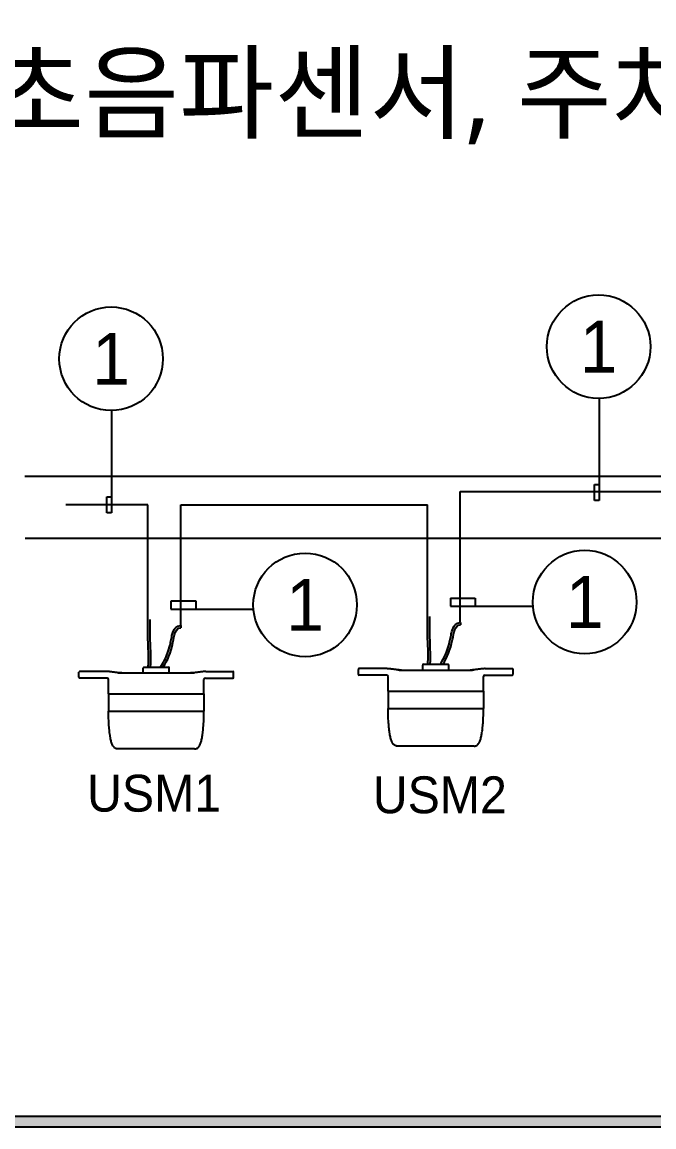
# Model space of a CAD drawing. Header units: millimetres. Extents: x 116443 to 620443, y -399357 to -63957.
# Drawn here: x 484591 to 499594, y -366158 to -339935 of the extents above; entities that cross this region are included whole.
import ezdxf
from ezdxf.enums import TextEntityAlignment as Align

# ---------------------------------------------------------------- set-up
doc = ezdxf.new("R2010")
doc.units = ezdxf.units.MM
doc.header["$LTSCALE"] = 600
doc.linetypes.add('AUDIT_D_080121100638-0', pattern=[0])
for name, color, linetype in [('D-1', 7, 'AUDIT_D_080121100638-0'), ('text', 7, 'Continuous'), ('유도관제-TEXT', 7, 'Continuous')]:
    doc.layers.add(name, color=color, linetype=linetype)
doc.styles.add('맑은고딕', font='')
doc.styles.add('아마노', font='')
doc.styles.get('맑은고딕').set_extended_font_data('Malgun Gothic')
doc.styles.get('아마노').set_extended_font_data('Dotum')

msp = doc.modelspace()

# ---------------------------------------------------------------- hatches: boundary and pattern name
at = {"layer": 'D-1', "ltscale": 0.3}
h = msp.add_hatch(color=2, dxfattribs=at)
edge = h.paths.add_edge_path()
edge.add_spline(control_points=[(487577.3, -354112.9), (487576.6, -354175.6), (487575.9, -354238.5), (487575.5, -354351.2), (487575.7, -354400.9), (487577.1, -354500.7), (487578.4, -354550.8), (487582.6, -354669.7), (487585.7, -354738.4), (487592, -354906.5), (487594.6, -355005.5), (487591.3, -355151.3), (487589.1, -355199.1), (487585.3, -355246.6)], knot_values=[34.6467, 34.6467, 34.6467, 34.6467, 40.1370546, 40.1370546, 44.4521807, 44.4521807, 48.7673068, 48.7673068, 54.7247338, 54.7247338, 63.4312331, 63.4312331, 67.7377596, 67.7377596, 67.7377596, 67.7377596], degree=3, periodic=0)
edge.add_line((487585.3, -355246.8), (487640.4, -355246.8))
edge.add_spline(control_points=[(487640.4, -355246.6), (487659.5, -355003.2), (487626.6, -354620.6), (487630.8, -354243.7), (487632.3, -354112.9)], knot_values=[34.7763676, 34.7763676, 34.7763676, 34.7763676, 56.3019696, 67.7562059, 67.7562059, 67.7562059, 67.7562059], degree=3, periodic=0)
edge.add_line((487632.3, -354112.9), (487577.3, -354112.9))
h = msp.add_hatch(color=2, dxfattribs=at)
edge = h.paths.add_edge_path()
edge.add_spline(control_points=[(487943.6, -355246.6), (488046.7, -355089.5), (488171.1, -354777.6), (488228.5, -354312.4), (488360.6, -354312.4)], knot_values=[44.1042768, 44.1042768, 44.1042768, 44.1042768, 61.3458621, 72.8891957, 72.8891957, 72.8891957, 72.8891957], degree=3, periodic=0)
edge.add_line((488360.6, -354312.4), (488360.6, -354257.5))
edge.add_spline(control_points=[(488360.6, -354257.5), (488358.9, -354257.5), (488357.2, -354257.5), (488333.3, -354258.1), (488311.7, -354262.7), (488272.8, -354279.4), (488255.7, -354291.3), (488226.8, -354319.1), (488214.8, -354334.8), (488191.4, -354373.4), (488181, -354397), (488160.6, -354454), (488151.7, -354488.4), (488134.4, -354565.5), (488126.5, -354608.5), (488113.4, -354671.4), (488108.5, -354693.4), (488069.7, -354856.6), (488027.1, -354976.9), (487945.2, -355141.3), (487912.9, -355195.6), (487877.3, -355246.6)], knot_values=[42.9392158, 42.9392158, 42.9392158, 42.9392158, 43.0437565, 43.0437565, 44.4533132, 44.4533132, 45.86287, 45.86287, 47.2724267, 47.2724267, 49.1110822, 49.1110822, 51.5274288, 51.5274288, 54.4620271, 54.4620271, 56.1024408, 56.1024408, 66.896007, 66.896007, 72.8891957, 72.8891957, 72.8891957, 72.8891957], degree=3, periodic=0)
edge.add_line((487877.1, -355246.8), (487943.5, -355246.8))
h = msp.add_hatch(color=2, dxfattribs=at)
edge = h.paths.add_edge_path()
edge.add_spline(control_points=[(494216.2, -354044.5), (494215.5, -354107.2), (494214.8, -354170.1), (494214.4, -354282.8), (494214.6, -354332.5), (494216, -354432.3), (494217.3, -354482.4), (494221.5, -354601.3), (494224.6, -354670), (494230.9, -354838.2), (494233.5, -354937.1), (494230.2, -355082.9), (494228, -355130.8), (494224.2, -355178.2)], knot_values=[34.6467, 34.6467, 34.6467, 34.6467, 40.1370546, 40.1370546, 44.4521807, 44.4521807, 48.7673068, 48.7673068, 54.7247338, 54.7247338, 63.4312331, 63.4312331, 67.7377596, 67.7377596, 67.7377596, 67.7377596], degree=3, periodic=0)
edge.add_line((494224.2, -355178.4), (494279.3, -355178.4))
edge.add_spline(control_points=[(494279.3, -355178.2), (494298.4, -354934.8), (494265.5, -354552.2), (494269.7, -354175.4), (494271.2, -354044.5)], knot_values=[34.7763676, 34.7763676, 34.7763676, 34.7763676, 56.3019696, 67.7562059, 67.7562059, 67.7562059, 67.7562059], degree=3, periodic=0)
edge.add_line((494271.2, -354044.5), (494216.2, -354044.5))
h = msp.add_hatch(color=2, dxfattribs=at)
edge = h.paths.add_edge_path()
edge.add_spline(control_points=[(494582.5, -355178.2), (494685.6, -355021.1), (494810, -354709.2), (494867.4, -354244), (494999.5, -354244)], knot_values=[44.1042768, 44.1042768, 44.1042768, 44.1042768, 61.3458621, 72.8891957, 72.8891957, 72.8891957, 72.8891957], degree=3, periodic=0)
edge.add_line((494999.5, -354244), (494999.5, -354189.1))
edge.add_spline(control_points=[(494999.5, -354189.1), (494997.8, -354189.1), (494996.1, -354189.1), (494972.2, -354189.7), (494950.6, -354194.4), (494911.7, -354211), (494894.6, -354223), (494865.7, -354250.7), (494853.7, -354266.4), (494830.3, -354305), (494819.9, -354328.6), (494799.5, -354385.7), (494790.6, -354420), (494773.3, -354497.1), (494765.4, -354540.1), (494752.3, -354603), (494747.4, -354625), (494708.6, -354788.2), (494666, -354908.5), (494584.1, -355072.9), (494551.8, -355127.2), (494516.2, -355178.2)], knot_values=[42.9392158, 42.9392158, 42.9392158, 42.9392158, 43.0437565, 43.0437565, 44.4533132, 44.4533132, 45.86287, 45.86287, 47.2724267, 47.2724267, 49.1110822, 49.1110822, 51.5274288, 51.5274288, 54.4620271, 54.4620271, 56.1024408, 56.1024408, 66.896007, 66.896007, 72.8891957, 72.8891957, 72.8891957, 72.8891957], degree=3, periodic=0)
edge.add_line((494516, -355178.4), (494582.4, -355178.4))
at = {"layer": '유도관제-TEXT', "linetype": 'Continuous', "ltscale": 0.3}
msp.add_hatch(color=7, dxfattribs=at).paths.add_polyline_path([(547540.5, -311204.6), (547540.5, -365912.6), (482008.3, -365912.6), (482253.6, -366157.9), (547785.8, -366157.9), (547785.8, -311449.9)])

# ---------------------------------------------------------------- linework, layer by layer
at = {"layer": 'D-1', "color": 1, "ltscale": 0.3}
for p, q in [((498292.8, -348867.7), (498292.8, -351293.2)), ((486715.6, -349155.5, 21980.1), (486715.6, -351581, 21980.1)), ((498181, -351293.2), (498181, -350914.2)), ((498181, -350914.2), (498293.4, -350914.2)), ((486603.9, -351581, 21980.1), (486603.9, -351202, 21980.1)), ((486603.9, -351202, 21980.1), (486716.2, -351202, 21980.1)), ((498292.8, -351293.2), (498181, -351293.2)), ((486715.6, -351581, 21980.1), (486603.9, -351581, 21980.1)), ((488121, -353677.4), (488121, -353866.7)), ((488121.6, -353675.3), (488712.6, -353675.3)), ((488712.6, -353675.3), (488712.6, -353867)), ((494759.9, -353609.1), (494759.9, -353798.3)), ((494760.5, -353606.9), (495351.5, -353606.9)), ((495351.5, -353606.9), (495351.5, -353798.6)), ((488121, -353866.7), (490076.8, -353866.7)), ((494759.9, -353798.3), (496715.7, -353798.3))]:
    msp.add_line(p, q, dxfattribs=at)
at = {"layer": 'D-1', "ltscale": 0.3}
for p, q in [((484655.8, -350716.4), (545164.1, -350716.4)), ((484664.7, -352180.5), (545179.9, -352180.5))]:
    msp.add_line(p, q, dxfattribs=at)
at = {"layer": 'D-1', "color": 5, "ltscale": 0.3}
for p, q in [((494989.3, -354171.8), (494989.3, -351074.3)), ((494989.3, -351074.3), (508665.5, -351074.3)), ((487577.3, -351391.5, 21980.1), (485630.4, -351391.5, 21980.1)), ((487577.3, -354112.9, 21980.1), (487577.3, -351391.5, 21980.1)), ((488359.3, -354278), (488359.3, -351391.5)), ((488359.3, -351391.5), (494216.2, -351391.5)), ((494216.2, -354044.5, 21980.1), (494216.2, -351391.5, 21980.1))]:
    msp.add_line(p, q, dxfattribs=at)
at = {"layer": 'D-1', "color": 2, "ltscale": 0.3}
for p, q in [((488360.6, -354257.5, 21980.1), (488360.6, -354312.4, 21980.1)), ((494999.5, -354189.1, 21980.1), (494999.5, -354244, 21980.1)), ((487466.4, -355383.9, 21980.1), (487466.4, -355263.8, 21980.1)), ((487483.6, -355246.8, 21980.1), (488067.3, -355246.8, 21980.1)), ((487585.3, -355246.8, 21980.1), (487640.4, -355246.8, 21980.1)), ((487877.3, -355246.8, 21980.1), (487943.6, -355246.8, 21980.1)), ((488084.5, -355383.9, 21980.1), (488084.5, -355263.8, 21980.1)), ((492577.4, -355418.6, 21980.1), (492577.4, -355298.4, 21980.1)), ((493238.5, -355281.2, 21980.1), (492594.5, -355281.2, 21980.1)), ((493598.7, -355315.6, 21980.1), (495230, -355315.6, 21980.1)), ((494105.3, -355315.6, 21980.1), (494105.3, -355195.4, 21980.1)), ((494122.5, -355178.4, 21980.1), (494706.2, -355178.4, 21980.1)), ((494224.2, -355178.4, 21980.1), (494279.3, -355178.4, 21980.1)), ((494516.2, -355178.4, 21980.1), (494582.5, -355178.4, 21980.1)), ((494723.4, -355315.6, 21980.1), (494723.4, -355195.4, 21980.1)), ((495590.2, -355281.2, 21980.1), (496234.2, -355281.2, 21980.1)), ((496251.4, -355418.6, 21980.1), (496251.4, -355298.4, 21980.1)), ((485938.5, -355486.9, 21980.1), (485938.5, -355366.8, 21980.1)), ((486599.6, -355349.6, 21980.1), (485955.6, -355349.6, 21980.1)), ((486608, -355504.1, 21980.1), (485955.6, -355504.1, 21980.1)), ((486642.4, -355881.8, 21980.1), (486642.4, -355538.5, 21980.1)), ((486959.8, -355383.9, 21980.1), (488591.1, -355383.9, 21980.1)), ((488908.6, -355881.8, 21980.1), (488908.6, -355538.5, 21980.1)), ((488942.9, -355504.1, 21980.1), (489595.3, -355504.1, 21980.1)), ((488951.3, -355349.6, 21980.1), (489595.3, -355349.6, 21980.1)), ((489612.5, -355486.9, 21980.1), (489612.5, -355366.8, 21980.1)), ((493246.9, -355435.7, 21980.1), (492594.5, -355435.7, 21980.1)), ((493281.3, -355813.4, 21980.1), (493281.3, -355470.1, 21980.1)), ((495547.5, -355813.4, 21980.1), (495547.5, -355470.1, 21980.1)), ((495581.8, -355435.7, 21980.1), (496234.2, -355435.7, 21980.1)), ((493281.3, -355813.4, 21980.1), (495547.5, -355813.4, 21980.1)), ((493281.3, -355813.4, 21980.1), (493281.3, -356225.5, 21980.1)), ((495547.5, -355813.4, 21980.1), (495547.5, -356225.5, 21980.1)), ((486642.4, -355881.8, 21980.1), (488908.6, -355881.8, 21980.1)), ((486642.4, -355881.8, 21980.1), (486642.4, -356293.9, 21980.1)), ((488908.6, -355881.8, 21980.1), (488908.6, -356293.9, 21980.1)), ((486642.4, -356293.9, 21980.1), (488908.6, -356293.9, 21980.1)), ((493281.3, -356225.5, 21980.1), (495547.5, -356225.5, 21980.1)), ((495326.6, -357118.5, 21980.1), (493502.2, -357118.5, 21980.1)), ((488687.7, -357186.8, 21980.1), (486863.3, -357186.8, 21980.1))]:
    msp.add_line(p, q, dxfattribs=at)
for points in [[(493323.7, -355286.5), (493320.1, -355286.1), (493316.6, -355285.7), (493313, -355285.3), (493309.5, -355284.9), (493305.9, -355284.5), (493302.4, -355284.2), (493298.8, -355283.9), (493295.3, -355283.6), (493291.7, -355283.3), (493288.2, -355283), (493284.6, -355282.8), (493281.1, -355282.5), (493277.5, -355282.3), (493274, -355282.1), (493270.4, -355282), (493266.9, -355281.8), (493263.3, -355281.7), (493259.8, -355281.5), (493256.2, -355281.4), (493252.7, -355281.4), (493249.1, -355281.3), (493245.6, -355281.3), (493242.1, -355281.2), (493238.5, -355281.2)], [(493513.5, -355310.3), (493505.6, -355309.3), (493497.6, -355308.3), (493489.7, -355307.3), (493481.7, -355306.3), (493473.8, -355305.3), (493465.8, -355304.3), (493457.9, -355303.3), (493449.9, -355302.3), (493442, -355301.3), (493434.1, -355300.3), (493426.2, -355299.3), (493418.3, -355298.3), (493410.3, -355297.4), (493402.4, -355296.4), (493394.5, -355295.4), (493386.6, -355294.4), (493378.8, -355293.4), (493370.9, -355292.4), (493363, -355291.4), (493355.1, -355290.5), (493347.3, -355289.5), (493339.4, -355288.5), (493331.5, -355287.5), (493323.7, -355286.5)], [(493598.7, -355315.6), (493595.1, -355315.5), (493591.6, -355315.5), (493588, -355315.5), (493584.5, -355315.4), (493580.9, -355315.3), (493577.3, -355315.2), (493573.8, -355315.1), (493570.2, -355315), (493566.7, -355314.8), (493563.1, -355314.6), (493559.5, -355314.4), (493556, -355314.2), (493552.4, -355314), (493548.9, -355313.7), (493545.3, -355313.5), (493541.8, -355313.2), (493538.3, -355312.9), (493534.7, -355312.6), (493531.2, -355312.2), (493527.6, -355311.9), (493524.1, -355311.5), (493520.6, -355311.1), (493517.1, -355310.7), (493513.5, -355310.3)], [(493513.5, -355310.3), (493517.1, -355310.7), (493520.6, -355311.1), (493524.1, -355311.5), (493527.7, -355311.9), (493531.2, -355312.2), (493534.8, -355312.6), (493538.3, -355312.9), (493541.8, -355313.2), (493545.4, -355313.5), (493548.9, -355313.7), (493552.5, -355314), (493556, -355314.2), (493559.6, -355314.4), (493563.1, -355314.6), (493566.7, -355314.8), (493570.3, -355315), (493573.8, -355315.1), (493577.4, -355315.2), (493580.9, -355315.3), (493584.5, -355315.4), (493588, -355315.5), (493591.6, -355315.5), (493595.2, -355315.5), (493598.7, -355315.6)], [(495315.2, -355310.3), (495311.7, -355310.7), (495308.2, -355311.1), (495304.6, -355311.5), (495301.1, -355311.9), (495297.6, -355312.2), (495294, -355312.6), (495290.5, -355312.9), (495287, -355313.2), (495283.4, -355313.5), (495279.9, -355313.7), (495276.3, -355314), (495272.8, -355314.2), (495269.2, -355314.4), (495265.7, -355314.6), (495262.1, -355314.8), (495258.5, -355315), (495255, -355315.1), (495251.4, -355315.2), (495247.9, -355315.3), (495244.3, -355315.4), (495240.7, -355315.5), (495237.2, -355315.5), (495233.6, -355315.5), (495230, -355315.6)], [(495230, -355315.6), (495233.6, -355315.5), (495237.2, -355315.5), (495240.7, -355315.5), (495244.3, -355315.4), (495247.8, -355315.3), (495251.4, -355315.2), (495255, -355315.1), (495258.5, -355315), (495262.1, -355314.8), (495265.6, -355314.6), (495269.2, -355314.4), (495272.7, -355314.2), (495276.3, -355314), (495279.8, -355313.7), (495283.4, -355313.5), (495286.9, -355313.2), (495290.5, -355312.9), (495294, -355312.6), (495297.5, -355312.2), (495301.1, -355311.9), (495304.6, -355311.5), (495308.2, -355311.1), (495311.7, -355310.7), (495315.2, -355310.3)], [(495505.1, -355286.5), (495497.2, -355287.5), (495489.4, -355288.5), (495481.5, -355289.5), (495473.6, -355290.5), (495465.8, -355291.4), (495457.9, -355292.4), (495450, -355293.4), (495442.1, -355294.4), (495434.2, -355295.4), (495426.3, -355296.4), (495418.4, -355297.4), (495410.5, -355298.3), (495402.6, -355299.3), (495394.7, -355300.3), (495386.7, -355301.3), (495378.8, -355302.3), (495370.9, -355303.3), (495362.9, -355304.3), (495355, -355305.3), (495347, -355306.3), (495339.1, -355307.3), (495331.1, -355308.3), (495323.2, -355309.3), (495315.2, -355310.3)], [(495590.2, -355281.2), (495586.7, -355281.2), (495583.2, -355281.3), (495579.6, -355281.3), (495576.1, -355281.4), (495572.5, -355281.4), (495569, -355281.5), (495565.4, -355281.7), (495561.9, -355281.8), (495558.3, -355282), (495554.8, -355282.1), (495551.2, -355282.3), (495547.7, -355282.5), (495544.1, -355282.8), (495540.6, -355283), (495537, -355283.3), (495533.5, -355283.6), (495529.9, -355283.9), (495526.4, -355284.2), (495522.8, -355284.5), (495519.3, -355284.9), (495515.7, -355285.3), (495512.2, -355285.7), (495508.6, -355286.1), (495505.1, -355286.5)], [(486684.8, -355354.9), (486681.2, -355354.5), (486677.7, -355354.1), (486674.1, -355353.7), (486670.6, -355353.3), (486667, -355352.9), (486663.5, -355352.6), (486659.9, -355352.3), (486656.4, -355351.9), (486652.8, -355351.7), (486649.3, -355351.4), (486645.7, -355351.1), (486642.2, -355350.9), (486638.6, -355350.7), (486635.1, -355350.5), (486631.5, -355350.3), (486628, -355350.2), (486624.4, -355350), (486620.9, -355349.9), (486617.3, -355349.8), (486613.8, -355349.7), (486610.2, -355349.7), (486606.7, -355349.6), (486603.1, -355349.6), (486599.6, -355349.6)], [(486874.6, -355378.6), (486866.7, -355377.6), (486858.7, -355376.6), (486850.8, -355375.6), (486842.8, -355374.7), (486834.9, -355373.7), (486826.9, -355372.7), (486819, -355371.7), (486811, -355370.7), (486803.1, -355369.7), (486795.2, -355368.7), (486787.3, -355367.7), (486779.4, -355366.7), (486771.4, -355365.7), (486763.5, -355364.7), (486755.6, -355363.8), (486747.7, -355362.8), (486739.9, -355361.8), (486732, -355360.8), (486724.1, -355359.8), (486716.2, -355358.8), (486708.4, -355357.8), (486700.5, -355356.9), (486692.6, -355355.9), (486684.8, -355354.9)], [(486959.8, -355383.9), (486956.2, -355383.9), (486952.7, -355383.9), (486949.1, -355383.9), (486945.6, -355383.8), (486942, -355383.7), (486938.4, -355383.6), (486934.9, -355383.5), (486931.3, -355383.3), (486927.8, -355383.2), (486924.2, -355383), (486920.6, -355382.8), (486917.1, -355382.6), (486913.5, -355382.4), (486910, -355382.1), (486906.4, -355381.9), (486902.9, -355381.6), (486899.4, -355381.3), (486895.8, -355380.9), (486892.3, -355380.6), (486888.7, -355380.2), (486885.2, -355379.9), (486881.7, -355379.5), (486878.2, -355379.1), (486874.6, -355378.6)], [(486874.6, -355378.6), (486878.2, -355379.1), (486881.7, -355379.5), (486885.2, -355379.9), (486888.8, -355380.3), (486892.3, -355380.6), (486895.9, -355381), (486899.4, -355381.3), (486902.9, -355381.6), (486906.5, -355381.9), (486910, -355382.1), (486913.6, -355382.4), (486917.1, -355382.6), (486920.7, -355382.8), (486924.2, -355383), (486927.8, -355383.2), (486931.4, -355383.3), (486934.9, -355383.5), (486938.5, -355383.6), (486942, -355383.7), (486945.6, -355383.8), (486949.1, -355383.9), (486952.7, -355383.9), (486956.3, -355383.9), (486959.8, -355383.9)], [(488676.3, -355378.6), (488672.8, -355379.1), (488669.3, -355379.5), (488665.7, -355379.9), (488662.2, -355380.2), (488658.7, -355380.6), (488655.1, -355380.9), (488651.6, -355381.3), (488648.1, -355381.6), (488644.5, -355381.9), (488641, -355382.1), (488637.4, -355382.4), (488633.9, -355382.6), (488630.3, -355382.8), (488626.8, -355383), (488623.2, -355383.2), (488619.6, -355383.3), (488616.1, -355383.5), (488612.5, -355383.6), (488609, -355383.7), (488605.4, -355383.8), (488601.8, -355383.9), (488598.3, -355383.9), (488594.7, -355383.9), (488591.1, -355383.9)], [(488591.1, -355383.9), (488594.7, -355383.9), (488598.3, -355383.9), (488601.8, -355383.9), (488605.4, -355383.8), (488608.9, -355383.7), (488612.5, -355383.6), (488616, -355383.5), (488619.6, -355383.3), (488623.2, -355383.2), (488626.7, -355383), (488630.3, -355382.8), (488633.8, -355382.6), (488637.4, -355382.4), (488640.9, -355382.1), (488644.5, -355381.9), (488648, -355381.6), (488651.6, -355381.3), (488655.1, -355381), (488658.6, -355380.6), (488662.2, -355380.3), (488665.7, -355379.9), (488669.3, -355379.5), (488672.8, -355379.1), (488676.3, -355378.6)], [(488866.2, -355354.9), (488858.3, -355355.9), (488850.5, -355356.9), (488842.6, -355357.8), (488834.7, -355358.8), (488826.9, -355359.8), (488819, -355360.8), (488811.1, -355361.8), (488803.2, -355362.8), (488795.3, -355363.8), (488787.4, -355364.7), (488779.5, -355365.7), (488771.6, -355366.7), (488763.7, -355367.7), (488755.8, -355368.7), (488747.8, -355369.7), (488739.9, -355370.7), (488732, -355371.7), (488724, -355372.7), (488716.1, -355373.7), (488708.1, -355374.7), (488700.2, -355375.6), (488692.2, -355376.6), (488684.3, -355377.6), (488676.3, -355378.6)], [(488951.3, -355349.6), (488947.8, -355349.6), (488944.3, -355349.6), (488940.7, -355349.7), (488937.2, -355349.7), (488933.6, -355349.8), (488930.1, -355349.9), (488926.5, -355350), (488923, -355350.2), (488919.4, -355350.3), (488915.9, -355350.5), (488912.3, -355350.7), (488908.8, -355350.9), (488905.2, -355351.1), (488901.7, -355351.4), (488898.1, -355351.7), (488894.6, -355351.9), (488891, -355352.3), (488887.5, -355352.6), (488883.9, -355352.9), (488880.4, -355353.3), (488876.8, -355353.7), (488873.3, -355354.1), (488869.7, -355354.5), (488866.2, -355354.9)], [(486863.3, -357186.8), (486854.9, -357186.7), (486848.4, -357186.3), (486843.3, -357185.6), (486839.2, -357184.8), (486832, -357182.5), (486823.9, -357179.7), (486808.3, -357172.8), (486794.9, -357164.8), (486783.5, -357156.1), (486774, -357147.3), (486765.8, -357138.3), (486758.8, -357129.5), (486752.6, -357120.8), (486747.2, -357112), (486737.7, -357094.4), (486729.4, -357076.3), (486722.1, -357057.6), (486715.5, -357037.9), (486709.3, -357017.1), (486703.4, -356995.1), (486697.9, -356971.8), (486692.6, -356947.3), (486687.7, -356921.5), (486682.9, -356894.5), (486678.5, -356866.3), (486674.2, -356836.8), (486670.2, -356806.2), (486666.5, -356774.5), (486663, -356741.7), (486659.8, -356708), (486656.8, -356673.3), (486654.1, -356637.8), (486651.6, -356601.6), (486647.6, -356527.1), (486644.7, -356450.5), (486642.9, -356372.6), (486642.4, -356293.9)], [(488687.7, -357186.8), (488696, -357186.7), (488702.5, -357186.3), (488707.6, -357185.6), (488711.8, -357184.8), (488718.9, -357182.5), (488727, -357179.7), (488742.7, -357172.8), (488756.1, -357164.8), (488767.4, -357156.1), (488777, -357147.3), (488785.1, -357138.3), (488792.1, -357129.5), (488798.3, -357120.8), (488803.8, -357112), (488813.3, -357094.4), (488821.5, -357076.3), (488828.8, -357057.6), (488835.5, -357037.9), (488841.6, -357017.1), (488847.5, -356995.1), (488853.1, -356971.8), (488858.3, -356947.3), (488863.3, -356921.5), (488868, -356894.5), (488872.5, -356866.3), (488876.7, -356836.8), (488880.7, -356806.2), (488884.5, -356774.5), (488888, -356741.7), (488891.2, -356708), (488894.2, -356673.3), (488896.9, -356637.8), (488899.3, -356601.6), (488903.3, -356527.1), (488906.3, -356450.5), (488908, -356372.6), (488908.6, -356293.9)], [(493502.2, -357118.5), (493493.8, -357118.3), (493487.3, -357117.9), (493482.2, -357117.3), (493478.1, -357116.4), (493470.9, -357114.1), (493462.8, -357111.3), (493447.2, -357104.5), (493433.8, -357096.4), (493422.4, -357087.7), (493412.9, -357078.9), (493404.8, -357070), (493397.7, -357061.1), (493391.5, -357052.4), (493386.1, -357043.6), (493376.6, -357026), (493368.3, -357007.9), (493361, -356989.2), (493354.4, -356969.5), (493348.2, -356948.7), (493342.3, -356926.7), (493336.8, -356903.5), (493331.5, -356878.9), (493326.6, -356853.2), (493321.8, -356826.2), (493317.4, -356797.9), (493313.1, -356768.5), (493309.1, -356737.8), (493305.4, -356706.1), (493301.9, -356673.3), (493298.7, -356639.6), (493295.7, -356605), (493293, -356569.5), (493290.5, -356533.2), (493286.5, -356458.7), (493283.6, -356382.1), (493281.9, -356304.2), (493281.3, -356225.5)], [(495326.6, -357118.5), (495334.9, -357118.3), (495341.4, -357117.9), (495346.5, -357117.3), (495350.7, -357116.4), (495357.8, -357114.1), (495365.9, -357111.3), (495381.6, -357104.5), (495395, -357096.4), (495406.3, -357087.7), (495415.9, -357078.9), (495424, -357070), (495431.1, -357061.1), (495437.2, -357052.4), (495442.7, -357043.6), (495452.2, -357026), (495460.4, -357007.9), (495467.7, -356989.2), (495474.4, -356969.5), (495480.5, -356948.7), (495486.4, -356926.7), (495492, -356903.5), (495497.2, -356878.9), (495502.2, -356853.2), (495506.9, -356826.2), (495511.4, -356797.9), (495515.6, -356768.5), (495519.6, -356737.8), (495523.4, -356706.1), (495526.9, -356673.3), (495530.1, -356639.6), (495533.1, -356605), (495535.8, -356569.5), (495538.2, -356533.2), (495542.2, -356458.7), (495545.2, -356382.1), (495546.9, -356304.2), (495547.5, -356225.5)]]:
    msp.add_lwpolyline(points, dxfattribs=at)
at = {"layer": 'D-1', "color": 1, "ltscale": 0.3}
for centre in [(498280.8, -347638.4), (486703.6, -347926.2, 21980.1), (491310.7, -353768.7), (497949.6, -353700.3)]:
    msp.add_circle(centre, 1229.3, dxfattribs=at)
at = {"layer": 'D-1', "color": 2, "ltscale": 0.3}
for centre, radius, start, end in [((487483.6, -355264, 21980.1), 17.2, 90, 180), ((488067.3, -355264, 21980.1), 17.2, 0, 90), ((492594.5, -355298.4, 21980.1), 17.2, 90, 180), ((494122.5, -355195.6, 21980.1), 17.2, 90, 180), ((494706.2, -355195.6, 21980.1), 17.2, 0, 90), ((496234.2, -355298.4, 21980.1), 17.2, 0, 90), ((485955.6, -355366.8, 21980.1), 17.2, 90, 180), ((485955.6, -355486.9, 21980.1), 17.2, 180, 270), ((486608, -355538.5, 21980.1), 34.3, 0, 90), ((488942.9, -355538.5, 21980.1), 34.3, 90, 180), ((489595.3, -355366.8, 21980.1), 17.2, 0, 90), ((489595.3, -355486.9, 21980.1), 17.2, 270, 0), ((492594.5, -355418.6, 21980.1), 17.2, 180, 270), ((493246.9, -355470.1, 21980.1), 34.3, 0, 90), ((495581.8, -355470.1, 21980.1), 34.3, 90, 180), ((496234.2, -355418.6, 21980.1), 17.2, 270, 0)]:
    msp.add_arc(centre, radius, start, end, dxfattribs=at)
for points, knots in [([(487585.3, -355246.6, 21980.1), (487589.1, -355199.1, 21980.1), (487591.3, -355151.3, 21980.1), (487594.6, -355005.5, 21980.1), (487592, -354906.5, 21980.1), (487585.7, -354738.4, 21980.1), (487582.6, -354669.7, 21980.1), (487578.4, -354550.8, 21980.1), (487577.1, -354500.7, 21980.1), (487575.7, -354400.9, 21980.1), (487575.5, -354351.2, 21980.1), (487575.9, -354238.5, 21980.1), (487576.6, -354175.6, 21980.1), (487577.3, -354112.9, 21980.1)], [34.6467, 34.6467, 34.6467, 34.6467, 38.9532265, 38.9532265, 47.6597257, 47.6597257, 53.6171528, 53.6171528, 57.9322789, 57.9322789, 62.2474049, 62.2474049, 67.7377596, 67.7377596, 67.7377596, 67.7377596]), ([(487640.4, -355246.6, 21980.1), (487659.5, -355003.2, 21980.1), (487626.6, -354620.6, 21980.1), (487630.8, -354243.7, 21980.1), (487632.3, -354112.9, 21980.1)], [34.7763676, 34.7763676, 34.7763676, 34.7763676, 56.3019696, 67.7562059, 67.7562059, 67.7562059, 67.7562059]), ([(487877.3, -355246.6, 21980.1), (487912.9, -355195.6, 21980.1), (487945.2, -355141.3, 21980.1), (488027.1, -354976.9, 21980.1), (488069.7, -354856.6, 21980.1), (488108.5, -354693.4, 21980.1), (488113.4, -354671.4, 21980.1), (488126.5, -354608.5, 21980.1), (488134.4, -354565.5, 21980.1), (488151.7, -354488.4, 21980.1), (488160.6, -354454, 21980.1), (488181, -354397, 21980.1), (488191.4, -354373.4, 21980.1), (488214.8, -354334.8, 21980.1), (488226.8, -354319.1, 21980.1), (488255.7, -354291.3, 21980.1), (488272.8, -354279.4, 21980.1), (488311.7, -354262.7, 21980.1), (488333.3, -354258.1, 21980.1), (488357.2, -354257.5, 21980.1), (488358.9, -354257.5, 21980.1), (488360.6, -354257.5, 21980.1)], [42.9392158, 42.9392158, 42.9392158, 42.9392158, 48.9324046, 48.9324046, 59.7259708, 59.7259708, 61.3663845, 61.3663845, 64.3009828, 64.3009828, 66.7173294, 66.7173294, 68.5559849, 68.5559849, 69.9655416, 69.9655416, 71.3750984, 71.3750984, 72.7846551, 72.7846551, 72.8891957, 72.8891957, 72.8891957, 72.8891957]), ([(494224.2, -355178.2, 21980.1), (494228, -355130.8, 21980.1), (494230.2, -355082.9, 21980.1), (494233.5, -354937.1, 21980.1), (494230.9, -354838.2, 21980.1), (494224.6, -354670, 21980.1), (494221.5, -354601.3, 21980.1), (494217.3, -354482.4, 21980.1), (494216, -354432.3, 21980.1), (494214.6, -354332.5, 21980.1), (494214.4, -354282.8, 21980.1), (494214.8, -354170.1, 21980.1), (494215.5, -354107.2, 21980.1), (494216.2, -354044.5, 21980.1)], [34.6467, 34.6467, 34.6467, 34.6467, 38.9532265, 38.9532265, 47.6597257, 47.6597257, 53.6171528, 53.6171528, 57.9322789, 57.9322789, 62.2474049, 62.2474049, 67.7377596, 67.7377596, 67.7377596, 67.7377596]), ([(494279.3, -355178.2, 21980.1), (494298.4, -354934.8, 21980.1), (494265.5, -354552.2, 21980.1), (494269.7, -354175.4, 21980.1), (494271.2, -354044.5, 21980.1)], [34.7763676, 34.7763676, 34.7763676, 34.7763676, 56.3019696, 67.7562059, 67.7562059, 67.7562059, 67.7562059]), ([(494516.2, -355178.2, 21980.1), (494551.8, -355127.2, 21980.1), (494584.1, -355072.9, 21980.1), (494666, -354908.5, 21980.1), (494708.6, -354788.2, 21980.1), (494747.4, -354625, 21980.1), (494752.3, -354603, 21980.1), (494765.4, -354540.1, 21980.1), (494773.3, -354497.1, 21980.1), (494790.6, -354420, 21980.1), (494799.5, -354385.7, 21980.1), (494819.9, -354328.6, 21980.1), (494830.3, -354305, 21980.1), (494853.7, -354266.4, 21980.1), (494865.7, -354250.7, 21980.1), (494894.6, -354223, 21980.1), (494911.7, -354211, 21980.1), (494950.6, -354194.4, 21980.1), (494972.2, -354189.7, 21980.1), (494996.1, -354189.1, 21980.1), (494997.8, -354189.1, 21980.1), (494999.5, -354189.1, 21980.1)], [42.9392158, 42.9392158, 42.9392158, 42.9392158, 48.9324046, 48.9324046, 59.7259708, 59.7259708, 61.3663845, 61.3663845, 64.3009828, 64.3009828, 66.7173294, 66.7173294, 68.5559849, 68.5559849, 69.9655416, 69.9655416, 71.3750984, 71.3750984, 72.7846551, 72.7846551, 72.8891957, 72.8891957, 72.8891957, 72.8891957]), ([(494582.5, -355178.2, 21980.1), (494685.6, -355021.1, 21980.1), (494810, -354709.2, 21980.1), (494867.4, -354244, 21980.1), (494999.5, -354244, 21980.1)], [44.1042768, 44.1042768, 44.1042768, 44.1042768, 61.3458621, 72.8891957, 72.8891957, 72.8891957, 72.8891957]), ([(487943.6, -355246.6, 21980.1), (488046.7, -355089.5, 21980.1), (488171.1, -354777.6, 21980.1), (488228.5, -354312.4, 21980.1), (488360.6, -354312.4, 21980.1)], [44.1042768, 44.1042768, 44.1042768, 44.1042768, 61.3458621, 72.8891957, 72.8891957, 72.8891957, 72.8891957])]:
    msp.add_open_spline(points, degree=3, knots=knots, dxfattribs=at)
at = {"layer": '유도관제-TEXT', "color": 7, "ltscale": 0.3}
msp.add_lwpolyline([(547540.5, -311204.6), (547540.5, -365912.6), (482008.3, -365912.6), (482253.6, -366157.9), (547785.8, -366157.9), (547785.8, -311449.9)], close=True, dxfattribs=at)

# ---------------------------------------------------------------- texts
at = {"layer": 'D-1', "color": 3, "ltscale": 0.3, "style": '아마노'}
for p in [(498280.8, -347638.4), (486703.6, -347926.2, 21980.1), (491310.7, -353768.7), (497949.6, -353700.3)]:
    msp.add_text('1', height=1229.3, dxfattribs=at).set_placement(p, align=Align.MIDDLE)
for s, p in [('USM1', (487724.8, -358237.3)), ('USM2', (494510, -358275.8))]:
    msp.add_text(s, height=875.85, dxfattribs=at).set_placement(p, align=Align.MIDDLE_CENTER)
at = {"layer": 'text', "color": 3, "ltscale": 0.3, "style": '맑은고딕'}
msp.add_text('초음파센서, 주차공간표시등의 배선은 아래와같음.', height=1800.193, dxfattribs=at).set_placement((483801.9, -342512.1, 0))

doc.saveas('drawing.dxf')
